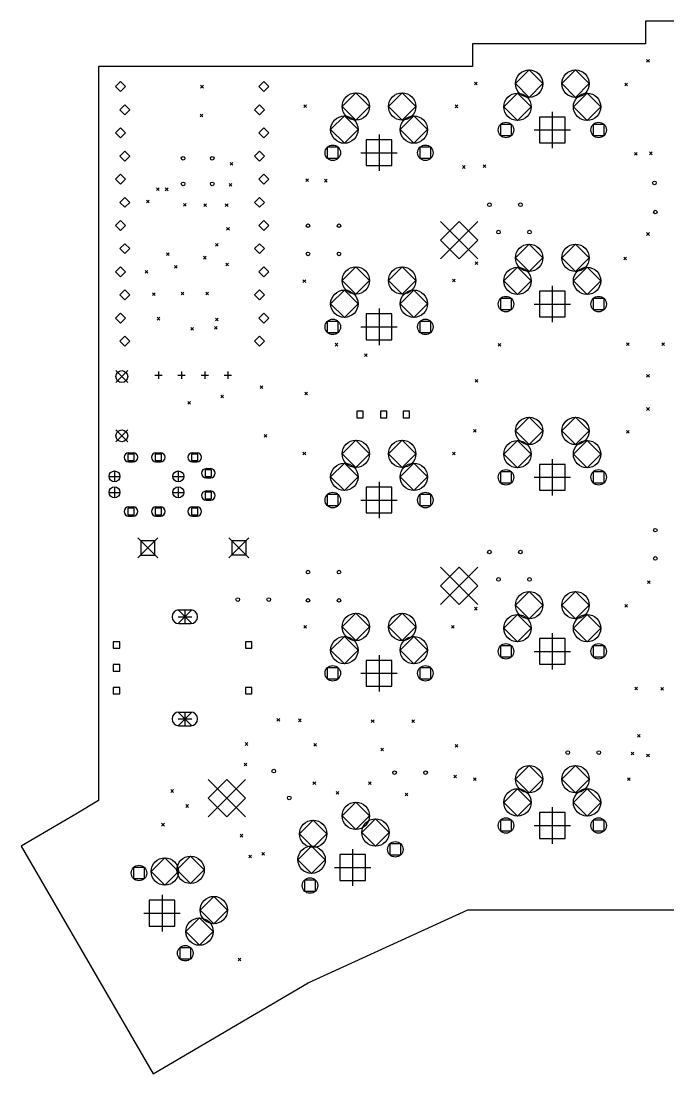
# Model space of a CAD drawing. Extents: x 77 to 225, y -213 to -36.
# Drawn here: x 81.2 to 152.2, y -151.1 to -35.6 of the extents above; entities that cross this region are included whole.
import ezdxf

# ---------------------------------------------------------------- set-up
doc = ezdxf.new("R2010")
doc.units = 0
doc.layers.add('BLACK', color=7, linetype='CONTINUOUS')

msp = doc.modelspace()

# ---------------------------------------------------------------- linework, layer by layer
at = {"layer": 'BLACK', "linetype": 'CONTINUOUS'}
for p, q in [((149.73, -35.552), (149.73, -38.052)), ((167.73, -35.552), (149.73, -35.552)), ((130.73, -38.052), (130.73, -40.552)), ((149.73, -38.052), (130.73, -38.052)), ((149.85, -39.76), (150.15, -40.06)), ((150.15, -39.76), (149.85, -40.06)), ((111.23, -40.552), (89.73, -40.552)), ((89.73, -40.552), (89.73, -99.94)), ((130.73, -40.552), (111.23, -40.552)), ((136.96, -40.92), (135.46, -42.42)), ((138.46, -42.42), (136.96, -40.92)), ((142.04, -40.92), (140.54, -42.42)), ((143.54, -42.42), (142.04, -40.92)), ((92.1514, -42.1939), (91.6053, -42.74)), ((92.6975, -42.74), (92.1514, -42.1939)), ((100.93, -42.602), (101.23, -42.902)), ((101.23, -42.602), (100.93, -42.902)), ((107.849, -42.1939), (107.302, -42.74)), ((108.395, -42.74), (107.849, -42.1939)), ((130.95, -42.26), (131.25, -42.56)), ((131.25, -42.26), (130.95, -42.56)), ((135.46, -42.42), (136.96, -43.92)), ((136.96, -43.92), (138.46, -42.42)), ((140.54, -42.42), (142.04, -43.92)), ((142.04, -43.92), (143.54, -42.42)), ((147.45, -42.35), (147.75, -42.65)), ((147.75, -42.35), (147.45, -42.65)), ((91.6053, -42.74), (92.1514, -43.2861)), ((92.1514, -43.2861), (92.6975, -42.74)), ((107.302, -42.74), (107.849, -43.2861)), ((107.849, -43.2861), (108.395, -42.74)), ((117.96, -43.42), (116.46, -44.92)), ((119.46, -44.92), (117.96, -43.42)), ((123.04, -43.42), (121.54, -44.92)), ((124.54, -44.92), (123.04, -43.42)), ((135.69, -43.46), (134.19, -44.96)), ((137.19, -44.96), (135.69, -43.46)), ((143.31, -43.46), (141.81, -44.96)), ((144.81, -44.96), (143.31, -43.46)), ((92.6086, -44.7339), (92.0625, -45.28)), ((93.1547, -45.28), (92.6086, -44.7339)), ((107.391, -44.7339), (106.845, -45.28)), ((107.938, -45.28), (107.391, -44.7339)), ((112.25, -44.75), (112.55, -45.05)), ((112.55, -44.75), (112.25, -45.05)), ((116.46, -44.92), (117.96, -46.42)), ((117.96, -46.42), (119.46, -44.92)), ((121.54, -44.92), (123.04, -46.42)), ((123.04, -46.42), (124.54, -44.92)), ((128.85, -44.76), (129.15, -45.06)), ((129.15, -44.76), (128.85, -45.06)), ((134.19, -44.96), (135.69, -46.46)), ((135.69, -46.46), (137.19, -44.96)), ((141.81, -44.96), (143.31, -46.46)), ((143.31, -46.46), (144.81, -44.96)), ((92.0625, -45.28), (92.6086, -45.8261)), ((92.6086, -45.8261), (93.1547, -45.28)), ((100.88, -45.752), (101.18, -46.052)), ((101.18, -45.752), (100.88, -46.052)), ((106.845, -45.28), (107.391, -45.8261)), ((107.391, -45.8261), (107.938, -45.28)), ((116.69, -45.96), (115.19, -47.46)), ((118.19, -47.46), (116.69, -45.96)), ((124.31, -45.96), (122.81, -47.46)), ((125.81, -47.46), (124.31, -45.96)), ((140.914, -46.0858), (138.086, -46.0858)), ((138.086, -46.0858), (138.086, -48.9142)), ((139.5, -45.5), (139.5, -49.5)), ((140.914, -48.9142), (140.914, -46.0858)), ((92.1514, -47.2739), (91.6053, -47.82)), ((92.6975, -47.82), (92.1514, -47.2739)), ((107.849, -47.2739), (107.302, -47.82)), ((108.395, -47.82), (107.849, -47.2739)), ((135.021, -46.899), (133.819, -46.899)), ((133.819, -46.899), (133.819, -48.101)), ((135.021, -48.101), (135.021, -46.899)), ((145.181, -46.899), (143.979, -46.899)), ((143.979, -46.899), (143.979, -48.101)), ((145.181, -48.101), (145.181, -46.899)), ((91.6053, -47.82), (92.1514, -48.3661)), ((92.1514, -48.3661), (92.6975, -47.82)), ((107.302, -47.82), (107.849, -48.3661)), ((107.849, -48.3661), (108.395, -47.82)), ((115.19, -47.46), (116.69, -48.96)), ((116.69, -48.96), (118.19, -47.46)), ((120.5, -48), (120.5, -52)), ((122.81, -47.46), (124.31, -48.96)), ((124.31, -48.96), (125.81, -47.46)), ((133.819, -48.101), (135.021, -48.101)), ((137.5, -47.5), (141.5, -47.5)), ((143.979, -48.101), (145.181, -48.101)), ((116.021, -49.399), (114.819, -49.399)), ((114.819, -49.399), (114.819, -50.601)), ((116.021, -50.601), (116.021, -49.399)), ((121.914, -48.5858), (119.086, -48.5858)), ((119.086, -48.5858), (119.086, -51.4142)), ((121.914, -51.4142), (121.914, -48.5858)), ((126.181, -49.399), (124.979, -49.399)), ((124.979, -49.399), (124.979, -50.601)), ((126.181, -50.601), (126.181, -49.399)), ((138.086, -48.9142), (140.914, -48.9142)), ((92.6086, -49.8139), (92.0625, -50.36)), ((92.0625, -50.36), (92.6086, -50.9061)), ((93.1547, -50.36), (92.6086, -49.8139)), ((92.6086, -50.9061), (93.1547, -50.36)), ((107.391, -49.8139), (106.845, -50.36)), ((106.845, -50.36), (107.391, -50.9061)), ((107.938, -50.36), (107.391, -49.8139)), ((107.391, -50.9061), (107.938, -50.36)), ((114.819, -50.601), (116.021, -50.601)), ((118.5, -50), (122.5, -50)), ((124.979, -50.601), (126.181, -50.601)), ((148.5, -49.96), (148.8, -50.26)), ((148.8, -49.96), (148.5, -50.26)), ((150.15, -49.91), (150.45, -50.21)), ((150.45, -49.91), (150.15, -50.21)), ((104.15, -51.06), (104.45, -51.36)), ((104.45, -51.06), (104.15, -51.36)), ((119.086, -51.4142), (121.914, -51.4142)), ((129.65, -51.41), (129.95, -51.71)), ((129.95, -51.41), (129.65, -51.71)), ((131.9, -51.31), (132.2, -51.61)), ((132.2, -51.31), (131.9, -51.61)), ((92.1514, -52.3539), (91.6053, -52.9)), ((91.6053, -52.9), (92.1514, -53.4461)), ((92.6975, -52.9), (92.1514, -52.3539)), ((92.1514, -53.4461), (92.6975, -52.9)), ((107.849, -52.3539), (107.302, -52.9)), ((107.302, -52.9), (107.849, -53.4461)), ((108.395, -52.9), (107.849, -52.3539)), ((107.849, -53.4461), (108.395, -52.9)), ((112.45, -52.86), (112.75, -53.16)), ((112.75, -52.86), (112.45, -53.16)), ((114.5, -52.91), (114.8, -53.21)), ((114.8, -52.91), (114.5, -53.21)), ((96.0793, -53.8307), (96.3793, -54.1307)), ((96.3793, -53.8307), (96.0793, -54.1307)), ((97.05, -53.86), (97.35, -54.16)), ((97.35, -53.86), (97.05, -54.16)), ((104.05, -53.36), (104.35, -53.66)), ((104.35, -53.36), (104.05, -53.66)), ((92.6086, -54.8939), (92.0625, -55.44)), ((92.0625, -55.44), (92.6086, -55.9861)), ((93.1547, -55.44), (92.6086, -54.8939)), ((92.6086, -55.9861), (93.1547, -55.44)), ((94.98, -55.202), (95.28, -55.502)), ((95.28, -55.202), (94.98, -55.502)), ((107.391, -54.8939), (106.845, -55.44)), ((106.845, -55.44), (107.391, -55.9861)), ((107.938, -55.44), (107.391, -54.8939)), ((107.391, -55.9861), (107.938, -55.44)), ((99.03, -55.552), (99.33, -55.852)), ((99.33, -55.552), (99.03, -55.852)), ((101.28, -55.602), (101.58, -55.902)), ((101.58, -55.602), (101.28, -55.902)), ((103.63, -55.602), (103.93, -55.902)), ((103.93, -55.602), (103.63, -55.902)), ((92.1514, -57.4339), (91.6053, -57.98)), ((92.6975, -57.98), (92.1514, -57.4339)), ((107.849, -57.4339), (107.302, -57.98)), ((108.395, -57.98), (107.849, -57.4339)), ((127.25, -57.55), (131.35, -61.65)), ((131.35, -57.55), (127.25, -61.65)), ((129.3, -57.55), (127.25, -59.6)), ((131.35, -59.6), (129.3, -57.55)), ((91.6053, -57.98), (92.1514, -58.5261)), ((92.1514, -58.5261), (92.6975, -57.98)), ((103.78, -58.202), (104.08, -58.502)), ((104.08, -58.202), (103.78, -58.502)), ((107.302, -57.98), (107.849, -58.5261)), ((107.849, -58.5261), (108.395, -57.98)), ((149.85, -58.76), (150.15, -59.06)), ((150.15, -58.76), (149.85, -59.06)), ((92.6086, -59.9739), (92.0625, -60.52)), ((93.1547, -60.52), (92.6086, -59.9739)), ((102.55, -59.96), (102.85, -60.26)), ((102.85, -59.96), (102.55, -60.26)), ((107.391, -59.9739), (106.845, -60.52)), ((107.938, -60.52), (107.391, -59.9739)), ((127.25, -59.6), (129.3, -61.65)), ((129.3, -61.65), (131.35, -59.6)), ((136.96, -60.02), (135.46, -61.52)), ((138.46, -61.52), (136.96, -60.02)), ((142.04, -60.02), (140.54, -61.52)), ((143.54, -61.52), (142.04, -60.02)), ((92.0625, -60.52), (92.6086, -61.0661)), ((92.6086, -61.0661), (93.1547, -60.52)), ((97.1735, -60.9865), (97.4735, -61.2865)), ((97.4735, -60.9865), (97.1735, -61.2865)), ((106.845, -60.52), (107.391, -61.0661)), ((107.391, -61.0661), (107.938, -60.52)), ((98.05, -62.36), (98.35, -62.66)), ((98.35, -62.36), (98.05, -62.66)), ((101.25, -61.36), (101.55, -61.66)), ((101.55, -61.36), (101.25, -61.66)), ((103.68, -62.102), (103.98, -62.402)), ((103.98, -62.102), (103.68, -62.402)), ((131.05, -61.96), (131.35, -62.26)), ((131.35, -61.96), (131.05, -62.26)), ((135.46, -61.52), (136.96, -63.02)), ((136.96, -63.02), (138.46, -61.52)), ((140.54, -61.52), (142.04, -63.02)), ((142.04, -63.02), (143.54, -61.52)), ((147.35, -61.45), (147.65, -61.75)), ((147.65, -61.45), (147.35, -61.75)), ((92.1514, -62.5139), (91.6053, -63.06)), ((91.6053, -63.06), (92.1514, -63.6061)), ((92.6975, -63.06), (92.1514, -62.5139)), ((92.1514, -63.6061), (92.6975, -63.06)), ((94.85, -62.91), (95.15, -63.21)), ((95.15, -62.91), (94.85, -63.21)), ((107.849, -62.5139), (107.302, -63.06)), ((107.302, -63.06), (107.849, -63.6061)), ((108.395, -63.06), (107.849, -62.5139)), ((107.849, -63.6061), (108.395, -63.06)), ((117.96, -62.52), (116.46, -64.02)), ((119.46, -64.02), (117.96, -62.52)), ((123.04, -62.52), (121.54, -64.02)), ((124.54, -64.02), (123.04, -62.52)), ((135.69, -62.56), (134.19, -64.06)), ((137.19, -64.06), (135.69, -62.56)), ((143.31, -62.56), (141.81, -64.06)), ((144.81, -64.06), (143.31, -62.56)), ((112.15, -63.95), (112.45, -64.25)), ((112.45, -63.95), (112.15, -64.25)), ((116.46, -64.02), (117.96, -65.52)), ((117.96, -65.52), (119.46, -64.02)), ((121.54, -64.02), (123.04, -65.52)), ((123.04, -65.52), (124.54, -64.02)), ((128.55, -63.85), (128.85, -64.15)), ((128.85, -63.85), (128.55, -64.15)), ((134.19, -64.06), (135.69, -65.56)), ((135.69, -65.56), (137.19, -64.06)), ((139.5, -64.6), (139.5, -68.6)), ((141.81, -64.06), (143.31, -65.56)), ((143.31, -65.56), (144.81, -64.06)), ((92.6086, -65.0539), (92.0625, -65.6)), ((92.0625, -65.6), (92.6086, -66.1461)), ((93.1547, -65.6), (92.6086, -65.0539)), ((92.6086, -66.1461), (93.1547, -65.6)), ((95.65, -65.36), (95.95, -65.66)), ((95.95, -65.36), (95.65, -65.66)), ((98.78, -65.302), (99.08, -65.602)), ((99.08, -65.302), (98.78, -65.602)), ((101.48, -65.302), (101.78, -65.602)), ((101.78, -65.302), (101.48, -65.602)), ((107.391, -65.0539), (106.845, -65.6)), ((106.845, -65.6), (107.391, -66.1461)), ((107.938, -65.6), (107.391, -65.0539)), ((107.391, -66.1461), (107.938, -65.6)), ((116.69, -65.06), (115.19, -66.56)), ((118.19, -66.56), (116.69, -65.06)), ((124.31, -65.06), (122.81, -66.56)), ((125.81, -66.56), (124.31, -65.06)), ((140.914, -65.1858), (138.086, -65.1858)), ((138.086, -65.1858), (138.086, -68.0142)), ((140.914, -68.0142), (140.914, -65.1858)), ((115.19, -66.56), (116.69, -68.06)), ((116.69, -68.06), (118.19, -66.56)), ((122.81, -66.56), (124.31, -68.06)), ((124.31, -68.06), (125.81, -66.56)), ((135.021, -65.999), (133.819, -65.999)), ((133.819, -65.999), (133.819, -67.201)), ((135.021, -67.201), (135.021, -65.999)), ((137.5, -66.6), (141.5, -66.6)), ((145.181, -65.999), (143.979, -65.999)), ((143.979, -65.999), (143.979, -67.201)), ((145.181, -67.201), (145.181, -65.999)), ((92.1514, -67.5939), (91.6053, -68.14)), ((91.6053, -68.14), (92.1514, -68.6861)), ((92.6975, -68.14), (92.1514, -67.5939)), ((92.1514, -68.6861), (92.6975, -68.14)), ((96.15, -68.05), (96.45, -68.35)), ((96.45, -68.05), (96.15, -68.35)), ((107.849, -67.5939), (107.302, -68.14)), ((107.302, -68.14), (107.849, -68.6861)), ((108.395, -68.14), (107.849, -67.5939)), ((107.849, -68.6861), (108.395, -68.14)), ((121.914, -67.6858), (119.086, -67.6858)), ((119.086, -67.6858), (119.086, -70.5142)), ((120.5, -67.1), (120.5, -71.1)), ((121.914, -70.5142), (121.914, -67.6858)), ((133.819, -67.201), (135.021, -67.201)), ((138.086, -68.0142), (140.914, -68.0142)), ((143.979, -67.201), (145.181, -67.201)), ((99.8385, -69.1666), (100.139, -69.4666)), ((100.139, -69.1666), (99.8385, -69.4666)), ((102.45, -69.05), (102.75, -69.35)), ((102.75, -69.05), (102.45, -69.35)), ((102.55, -68.15), (102.85, -68.45)), ((102.85, -68.15), (102.55, -68.45)), ((116.021, -68.499), (114.819, -68.499)), ((114.819, -68.499), (114.819, -69.701)), ((116.021, -69.701), (116.021, -68.499)), ((118.5, -69.1), (122.5, -69.1)), ((126.181, -68.499), (124.979, -68.499)), ((124.979, -68.499), (124.979, -69.701)), ((126.181, -69.701), (126.181, -68.499)), ((92.6086, -70.1339), (92.0625, -70.68)), ((93.1547, -70.68), (92.6086, -70.1339)), ((107.391, -70.1339), (106.845, -70.68)), ((107.938, -70.68), (107.391, -70.1339)), ((114.819, -69.701), (116.021, -69.701)), ((124.979, -69.701), (126.181, -69.701)), ((92.0625, -70.68), (92.6086, -71.2261)), ((92.6086, -71.2261), (93.1547, -70.68)), ((106.845, -70.68), (107.391, -71.2261)), ((107.391, -71.2261), (107.938, -70.68)), ((115.68, -70.902), (115.98, -71.202)), ((115.98, -70.902), (115.68, -71.202)), ((119.086, -70.5142), (121.914, -70.5142)), ((133.55, -70.91), (133.85, -71.21)), ((133.85, -70.91), (133.55, -71.21)), ((147.65, -70.86), (147.95, -71.16)), ((147.95, -70.86), (147.65, -71.16)), ((151.5, -70.86), (151.8, -71.16)), ((151.8, -70.86), (151.5, -71.16)), ((118.9, -72.06), (119.2, -72.36)), ((119.2, -72.06), (118.9, -72.36)), ((91.63, -73.902), (92.93, -75.202)), ((92.93, -73.902), (91.63, -75.202)), ((95.8936, -74.41), (96.7064, -74.41)), ((96.3, -74.0036), (96.3, -74.8164)), ((98.4336, -74.41), (99.2464, -74.41)), ((98.84, -74.0036), (98.84, -74.8164)), ((100.974, -74.41), (101.786, -74.41)), ((101.38, -74.0036), (101.38, -74.8164)), ((103.514, -74.41), (104.326, -74.41)), ((103.92, -74.0036), (103.92, -74.8164)), ((131.05, -74.86), (131.35, -75.16)), ((131.35, -74.86), (131.05, -75.16)), ((149.85, -74.31), (150.15, -74.61)), ((150.15, -74.31), (149.85, -74.61)), ((107.45, -75.56), (107.75, -75.86)), ((107.75, -75.56), (107.45, -75.86)), ((99.505, -77.277), (99.805, -77.577)), ((99.805, -77.277), (99.505, -77.577)), ((103.129, -76.6009), (103.429, -76.9009)), ((103.429, -76.6009), (103.129, -76.9009)), ((112.35, -76.26), (112.65, -76.56)), ((112.65, -76.26), (112.35, -76.56)), ((118.754, -78.3564), (118.046, -78.3564)), ((118.046, -78.3564), (118.046, -79.0636)), ((118.754, -79.0636), (118.754, -78.3564)), ((121.354, -78.3564), (120.646, -78.3564)), ((120.646, -78.3564), (120.646, -79.0636)), ((121.354, -79.0636), (121.354, -78.3564)), ((123.854, -78.3564), (123.146, -78.3564)), ((123.146, -78.3564), (123.146, -79.0636)), ((123.854, -79.0636), (123.854, -78.3564)), ((149.85, -77.96), (150.15, -78.26)), ((150.15, -77.96), (149.85, -78.26)), ((118.046, -79.0636), (118.754, -79.0636)), ((120.646, -79.0636), (121.354, -79.0636)), ((123.146, -79.0636), (123.854, -79.0636)), ((136.96, -79.02), (135.46, -80.52)), ((138.46, -80.52), (136.96, -79.02)), ((142.04, -79.02), (140.54, -80.52)), ((143.54, -80.52), (142.04, -79.02)), ((91.63, -80.402), (92.93, -81.702)), ((92.93, -80.402), (91.63, -81.702)), ((130.85, -80.36), (131.15, -80.66)), ((131.15, -80.36), (130.85, -80.66)), ((135.46, -80.52), (136.96, -82.02)), ((136.96, -82.02), (138.46, -80.52)), ((140.54, -80.52), (142.04, -82.02)), ((142.04, -82.02), (143.54, -80.52)), ((147.65, -80.45), (147.95, -80.75)), ((147.95, -80.45), (147.65, -80.75)), ((107.9, -80.91), (108.2, -81.21)), ((108.2, -80.91), (107.9, -81.21)), ((117.96, -81.52), (116.46, -83.02)), ((119.46, -83.02), (117.96, -81.52)), ((123.04, -81.52), (121.54, -83.02)), ((124.54, -83.02), (123.04, -81.52)), ((135.69, -81.56), (134.19, -83.06)), ((137.19, -83.06), (135.69, -81.56)), ((143.31, -81.56), (141.81, -83.06)), ((144.81, -83.06), (143.31, -81.56)), ((93.6336, -83.0484), (92.9264, -83.0484)), ((92.9264, -83.0484), (92.9264, -83.7556)), ((93.03, -82.902), (93.53, -82.902)), ((93.6336, -83.7556), (93.6336, -83.0484)), ((96.6336, -83.0484), (95.9264, -83.0484)), ((95.9264, -83.0484), (95.9264, -83.7556)), ((96.03, -82.902), (96.53, -82.902)), ((96.6336, -83.7556), (96.6336, -83.0484)), ((100.634, -83.0484), (99.9264, -83.0484)), ((99.9264, -83.0484), (99.9264, -83.7556)), ((100.03, -82.902), (100.53, -82.902)), ((100.634, -83.7556), (100.634, -83.0484)), ((112.15, -82.85), (112.45, -83.15)), ((112.45, -82.85), (112.15, -83.15)), ((116.46, -83.02), (117.96, -84.52)), ((117.96, -84.52), (119.46, -83.02)), ((121.54, -83.02), (123.04, -84.52)), ((123.04, -84.52), (124.54, -83.02)), ((128.55, -82.85), (128.85, -83.15)), ((128.85, -82.85), (128.55, -83.15)), ((134.19, -83.06), (135.69, -84.56)), ((135.69, -84.56), (137.19, -83.06)), ((141.81, -83.06), (143.31, -84.56)), ((143.31, -84.56), (144.81, -83.06)), ((92.9264, -83.7556), (93.6336, -83.7556)), ((93.03, -83.902), (93.53, -83.902)), ((95.9264, -83.7556), (96.6336, -83.7556)), ((96.03, -83.902), (96.53, -83.902)), ((99.9264, -83.7556), (100.634, -83.7556)), ((100.03, -83.902), (100.53, -83.902)), ((116.69, -84.06), (115.19, -85.56)), ((118.19, -85.56), (116.69, -84.06)), ((124.31, -84.06), (122.81, -85.56)), ((125.81, -85.56), (124.31, -84.06)), ((140.914, -84.1858), (138.086, -84.1858)), ((138.086, -84.1858), (138.086, -87.0142)), ((139.5, -83.6), (139.5, -87.6)), ((140.914, -87.0142), (140.914, -84.1858)), ((91.48, -84.902), (91.48, -86.102)), ((98.48, -84.902), (98.48, -86.102)), ((102.134, -84.7984), (101.426, -84.7984)), ((101.426, -84.7984), (101.426, -85.5056)), ((101.53, -84.652), (102.03, -84.652)), ((102.134, -85.5056), (102.134, -84.7984)), ((135.021, -84.999), (133.819, -84.999)), ((133.819, -84.999), (133.819, -86.201)), ((135.021, -86.201), (135.021, -84.999)), ((145.181, -84.999), (143.979, -84.999)), ((143.979, -84.999), (143.979, -86.201)), ((145.181, -86.201), (145.181, -84.999)), ((90.88, -85.502), (92.08, -85.502)), ((97.88, -85.502), (99.08, -85.502)), ((101.426, -85.5056), (102.134, -85.5056)), ((101.53, -85.652), (102.03, -85.652)), ((115.19, -85.56), (116.69, -87.06)), ((116.69, -87.06), (118.19, -85.56)), ((120.5, -86.1), (120.5, -90.1)), ((122.81, -85.56), (124.31, -87.06)), ((124.31, -87.06), (125.81, -85.56)), ((133.819, -86.201), (135.021, -86.201)), ((137.5, -85.6), (141.5, -85.6)), ((143.979, -86.201), (145.181, -86.201)), ((90.88, -87.252), (92.08, -87.252)), ((91.48, -86.652), (91.48, -87.852)), ((97.88, -87.252), (99.08, -87.252)), ((98.48, -86.652), (98.48, -87.852)), ((102.134, -87.2484), (101.426, -87.2484)), ((101.426, -87.2484), (101.426, -87.9556)), ((101.53, -87.102), (102.03, -87.102)), ((102.134, -87.9556), (102.134, -87.2484)), ((116.021, -87.499), (114.819, -87.499)), ((114.819, -87.499), (114.819, -88.701)), ((116.021, -88.701), (116.021, -87.499)), ((121.914, -86.6858), (119.086, -86.6858)), ((119.086, -86.6858), (119.086, -89.5142)), ((121.914, -89.5142), (121.914, -86.6858)), ((126.181, -87.499), (124.979, -87.499)), ((124.979, -87.499), (124.979, -88.701)), ((126.181, -88.701), (126.181, -87.499)), ((138.086, -87.0142), (140.914, -87.0142)), ((93.03, -88.852), (93.53, -88.852)), ((96.03, -88.852), (96.53, -88.852)), ((100.03, -88.852), (100.53, -88.852)), ((101.426, -87.9556), (102.134, -87.9556)), ((101.53, -88.102), (102.03, -88.102)), ((114.819, -88.701), (116.021, -88.701)), ((118.5, -88.1), (122.5, -88.1)), ((124.979, -88.701), (126.181, -88.701)), ((93.6336, -88.9984), (92.9264, -88.9984)), ((92.9264, -88.9984), (92.9264, -89.7056)), ((92.9264, -89.7056), (93.6336, -89.7056)), ((93.03, -89.852), (93.53, -89.852)), ((93.6336, -89.7056), (93.6336, -88.9984)), ((96.6336, -88.9984), (95.9264, -88.9984)), ((95.9264, -88.9984), (95.9264, -89.7056)), ((95.9264, -89.7056), (96.6336, -89.7056)), ((96.03, -89.852), (96.53, -89.852)), ((96.6336, -89.7056), (96.6336, -88.9984)), ((100.634, -88.9984), (99.9264, -88.9984)), ((99.9264, -88.9984), (99.9264, -89.7056)), ((99.9264, -89.7056), (100.634, -89.7056)), ((100.03, -89.852), (100.53, -89.852)), ((100.634, -89.7056), (100.634, -88.9984)), ((119.086, -89.5142), (121.914, -89.5142)), ((94.03, -92.252), (96.23, -94.452)), ((96.23, -92.252), (94.03, -94.452)), ((104.03, -92.236), (106.23, -94.436)), ((106.23, -92.236), (104.03, -94.436)), ((95.9078, -92.5742), (94.3522, -92.5742)), ((94.3522, -92.5742), (94.3522, -94.1298)), ((95.9078, -94.1298), (95.9078, -92.5742)), ((105.908, -92.5582), (104.352, -92.5582)), ((104.352, -92.5582), (104.352, -94.1138)), ((105.908, -94.1138), (105.908, -92.5582)), ((94.3522, -94.1298), (95.9078, -94.1298)), ((104.352, -94.1138), (105.908, -94.1138)), ((127.25, -95.46), (131.35, -99.56)), ((131.35, -95.46), (127.25, -99.56)), ((129.3, -95.46), (127.25, -97.51)), ((131.35, -97.51), (129.3, -95.46)), ((149.95, -96.96), (150.25, -97.26)), ((150.25, -96.96), (149.95, -97.26)), ((127.25, -97.51), (129.3, -99.56)), ((129.3, -99.56), (131.35, -97.51)), ((136.96, -98.12), (135.46, -99.62)), ((138.46, -99.62), (136.96, -98.12)), ((142.04, -98.12), (140.54, -99.62)), ((143.54, -99.62), (142.04, -98.12)), ((89.73, -99.94), (89.73, -100.552)), ((98.45, -100.15), (99.95, -101.65)), ((99.95, -100.15), (98.45, -101.65)), ((98.55, -100.15), (99.85, -100.15)), ((99.2, -100.15), (99.2, -101.65)), ((130.95, -99.86), (131.25, -100.16)), ((131.25, -99.86), (130.95, -100.16)), ((135.46, -99.62), (136.96, -101.12)), ((136.96, -101.12), (138.46, -99.62)), ((140.54, -99.62), (142.04, -101.12)), ((142.04, -101.12), (143.54, -99.62)), ((147.45, -99.55), (147.75, -99.85)), ((147.75, -99.55), (147.45, -99.85)), ((89.73, -100.552), (89.73, -121.052)), ((98.45, -100.9), (99.95, -100.9)), ((117.96, -100.52), (116.46, -102.02)), ((119.46, -102.02), (117.96, -100.52)), ((123.04, -100.52), (121.54, -102.02)), ((124.54, -102.02), (123.04, -100.52)), ((135.69, -100.66), (134.19, -102.16)), ((137.19, -102.16), (135.69, -100.66)), ((143.31, -100.66), (141.81, -102.16)), ((144.81, -102.16), (143.31, -100.66)), ((98.55, -101.65), (99.85, -101.65)), ((112.25, -101.85), (112.55, -102.15)), ((112.55, -101.85), (112.25, -102.15)), ((116.46, -102.02), (117.96, -103.52)), ((117.96, -103.52), (119.46, -102.02)), ((121.54, -102.02), (123.04, -103.52)), ((123.04, -103.52), (124.54, -102.02)), ((128.45, -101.85), (128.75, -102.15)), ((128.75, -101.85), (128.45, -102.15)), ((134.19, -102.16), (135.69, -103.66)), ((135.69, -103.66), (137.19, -102.16)), ((139.5, -102.7), (139.5, -106.7)), ((141.81, -102.16), (143.31, -103.66)), ((143.31, -103.66), (144.81, -102.16)), ((92.0536, -103.646), (91.3464, -103.646)), ((91.3464, -103.646), (91.3464, -104.354)), ((92.0536, -104.354), (92.0536, -103.646)), ((106.554, -103.646), (105.846, -103.646)), ((105.846, -103.646), (105.846, -104.354)), ((106.554, -104.354), (106.554, -103.646)), ((116.69, -103.06), (115.19, -104.56)), ((118.19, -104.56), (116.69, -103.06)), ((124.31, -103.06), (122.81, -104.56)), ((125.81, -104.56), (124.31, -103.06)), ((140.914, -103.286), (138.086, -103.286)), ((138.086, -103.286), (138.086, -106.114)), ((140.914, -106.114), (140.914, -103.286)), ((91.3464, -104.354), (92.0536, -104.354)), ((105.846, -104.354), (106.554, -104.354)), ((115.19, -104.56), (116.69, -106.06)), ((116.69, -106.06), (118.19, -104.56)), ((120.5, -105.1), (120.5, -109.1)), ((122.81, -104.56), (124.31, -106.06)), ((124.31, -106.06), (125.81, -104.56)), ((135.021, -104.099), (133.819, -104.099)), ((133.819, -104.099), (133.819, -105.301)), ((135.021, -105.301), (135.021, -104.099)), ((137.5, -104.7), (141.5, -104.7)), ((145.181, -104.099), (143.979, -104.099)), ((143.979, -104.099), (143.979, -105.301)), ((145.181, -105.301), (145.181, -104.099)), ((92.0536, -106.146), (91.3464, -106.146)), ((91.3464, -106.146), (91.3464, -106.854)), ((92.0536, -106.854), (92.0536, -106.146)), ((121.914, -105.686), (119.086, -105.686)), ((119.086, -105.686), (119.086, -108.514)), ((121.914, -108.514), (121.914, -105.686)), ((133.819, -105.301), (135.021, -105.301)), ((138.086, -106.114), (140.914, -106.114)), ((143.979, -105.301), (145.181, -105.301)), ((91.3464, -106.854), (92.0536, -106.854)), ((116.021, -106.499), (114.819, -106.499)), ((114.819, -106.499), (114.819, -107.701)), ((116.021, -107.701), (116.021, -106.499)), ((118.5, -107.1), (122.5, -107.1)), ((126.181, -106.499), (124.979, -106.499)), ((124.979, -106.499), (124.979, -107.701)), ((126.181, -107.701), (126.181, -106.499)), ((114.819, -107.701), (116.021, -107.701)), ((119.086, -108.514), (121.914, -108.514)), ((124.979, -107.701), (126.181, -107.701)), ((92.0536, -108.646), (91.3464, -108.646)), ((91.3464, -108.646), (91.3464, -109.354)), ((91.3464, -109.354), (92.0536, -109.354)), ((92.0536, -109.354), (92.0536, -108.646)), ((106.554, -108.646), (105.846, -108.646)), ((105.846, -108.646), (105.846, -109.354)), ((105.846, -109.354), (106.554, -109.354)), ((106.554, -109.354), (106.554, -108.646)), ((148.55, -108.61), (148.85, -108.91)), ((148.85, -108.61), (148.55, -108.91)), ((151.4, -108.66), (151.7, -108.96)), ((151.7, -108.66), (151.4, -108.96)), ((98.45, -111.35), (99.95, -112.85)), ((99.95, -111.35), (98.45, -112.85)), ((98.55, -111.35), (99.85, -111.35)), ((99.2, -111.35), (99.2, -112.85)), ((98.45, -112.1), (99.95, -112.1)), ((98.55, -112.85), (99.85, -112.85)), ((109.3, -112.06), (109.6, -112.36)), ((109.6, -112.06), (109.3, -112.36)), ((111.65, -112.11), (111.95, -112.41)), ((111.95, -112.11), (111.65, -112.41)), ((119.65, -112.21), (119.95, -112.51)), ((119.95, -112.21), (119.65, -112.51)), ((124.1, -112.21), (124.4, -112.51)), ((124.4, -112.21), (124.1, -112.51)), ((148.85, -113.81), (149.15, -114.11)), ((149.15, -113.81), (148.85, -114.11)), ((105.8, -114.71), (106.1, -115.01)), ((106.1, -114.71), (105.8, -115.01)), ((113.35, -114.81), (113.65, -115.11)), ((113.65, -114.81), (113.35, -115.11)), ((120.7, -115.31), (121, -115.61)), ((121, -115.31), (120.7, -115.61)), ((128.85, -114.91), (129.15, -115.21)), ((129.15, -114.91), (128.85, -115.21)), ((148.15, -115.76), (148.45, -116.06)), ((148.45, -115.76), (148.15, -116.06)), ((149.85, -115.96), (150.15, -116.26)), ((150.15, -115.96), (149.85, -116.26)), ((105.7, -116.96), (106, -117.26)), ((106, -116.96), (105.7, -117.26)), ((136.96, -117.22), (135.46, -118.72)), ((138.46, -118.72), (136.96, -117.22)), ((142.04, -117.22), (140.54, -118.72)), ((143.54, -118.72), (142.04, -117.22)), ((101.75, -118.76), (105.85, -122.86)), ((105.85, -118.76), (101.75, -122.86)), ((103.8, -118.76), (101.75, -120.81)), ((105.85, -120.81), (103.8, -118.76)), ((128.7, -118.26), (129, -118.56)), ((129, -118.26), (128.7, -118.56)), ((130.85, -118.56), (131.15, -118.86)), ((131.15, -118.56), (130.85, -118.86)), ((135.46, -118.72), (136.96, -120.22)), ((136.96, -120.22), (138.46, -118.72)), ((140.54, -118.72), (142.04, -120.22)), ((142.04, -120.22), (143.54, -118.72)), ((147.75, -118.56), (148.05, -118.86)), ((148.05, -118.56), (147.75, -118.86)), ((97.65, -119.86), (97.95, -120.16)), ((97.95, -119.86), (97.65, -120.16)), ((113.25, -119.01), (113.55, -119.31)), ((113.55, -119.01), (113.25, -119.31)), ((115.8, -120.06), (116.1, -120.36)), ((116.1, -120.06), (115.8, -120.36)), ((119.35, -119.01), (119.65, -119.31)), ((119.65, -119.01), (119.35, -119.31)), ((135.69, -119.76), (134.19, -121.26)), ((137.19, -121.26), (135.69, -119.76)), ((143.31, -119.76), (141.81, -121.26)), ((144.81, -121.26), (143.31, -119.76)), ((89.73, -121.052), (87.23, -122.552)), ((101.75, -120.81), (103.8, -122.86)), ((103.8, -122.86), (105.85, -120.81)), ((117.953, -121.231), (116.453, -122.731)), ((119.453, -122.731), (117.953, -121.231)), ((123.35, -120.26), (123.65, -120.56)), ((123.65, -120.26), (123.35, -120.56)), ((134.19, -121.26), (135.69, -122.76)), ((135.69, -122.76), (137.19, -121.26)), ((141.81, -121.26), (143.31, -122.76)), ((143.31, -122.76), (144.81, -121.26)), ((99.3, -121.51), (99.6, -121.81)), ((99.6, -121.51), (99.3, -121.81)), ((140.914, -122.386), (138.086, -122.386)), ((138.086, -122.386), (138.086, -125.214)), ((139.5, -121.8), (139.5, -125.8)), ((140.914, -125.214), (140.914, -122.386)), ((87.23, -122.552), (81.23, -126.052)), ((96.65, -123.56), (96.95, -123.86)), ((96.95, -123.56), (96.65, -123.86)), ((113.277, -123.216), (111.777, -124.716)), ((114.777, -124.716), (113.277, -123.216)), ((116.453, -122.731), (117.953, -124.231)), ((117.953, -124.231), (119.453, -122.731)), ((120.115, -123.073), (118.615, -124.573)), ((121.615, -124.573), (120.115, -123.073)), ((135.021, -123.199), (133.819, -123.199)), ((133.819, -123.199), (133.819, -124.401)), ((135.021, -124.401), (135.021, -123.199)), ((145.181, -123.199), (143.979, -123.199)), ((143.979, -123.199), (143.979, -124.401)), ((145.181, -124.401), (145.181, -123.199)), ((111.777, -124.716), (113.277, -126.216)), ((113.277, -126.216), (114.777, -124.716)), ((118.615, -124.573), (120.115, -126.073)), ((120.115, -126.073), (121.615, -124.573)), ((133.819, -124.401), (135.021, -124.401)), ((137.5, -123.8), (141.5, -123.8)), ((143.979, -124.401), (145.181, -124.401)), ((105.25, -124.76), (105.55, -125.06)), ((105.55, -124.76), (105.25, -125.06)), ((122.877, -125.814), (121.675, -125.814)), ((121.675, -125.814), (121.675, -127.016)), ((122.877, -127.016), (122.877, -125.814)), ((138.086, -125.214), (140.914, -125.214)), ((81.23, -126.052), (95.73, -151.052)), ((107.65, -126.76), (107.95, -127.06)), ((107.95, -126.76), (107.65, -127.06)), ((113.1, -126.051), (111.6, -127.551)), ((114.6, -127.551), (113.1, -126.051)), ((119.014, -126.986), (116.186, -126.986)), ((116.186, -126.986), (116.186, -129.814)), ((117.6, -126.4), (117.6, -130.4)), ((119.014, -129.814), (119.014, -126.986)), ((121.675, -127.016), (122.877, -127.016)), ((96.9947, -127.34), (95.4947, -128.84)), ((98.4947, -128.84), (96.9947, -127.34)), ((99.8294, -127.17), (98.3294, -128.67)), ((101.329, -128.67), (99.8294, -127.17)), ((106.2, -127.06), (106.5, -127.36)), ((106.5, -127.06), (106.2, -127.36)), ((111.6, -127.551), (113.1, -129.051)), ((113.1, -129.051), (114.6, -127.551)), ((94.761, -128.41), (93.559, -128.41)), ((93.559, -128.41), (93.559, -129.612)), ((94.761, -129.612), (94.761, -128.41)), ((95.4947, -128.84), (96.9947, -130.34)), ((96.9947, -130.34), (98.4947, -128.84)), ((98.3294, -128.67), (99.8294, -130.17)), ((99.8294, -130.17), (101.329, -128.67)), ((115.6, -128.4), (119.6, -128.4)), ((93.559, -129.612), (94.761, -129.612)), ((113.525, -129.784), (112.323, -129.784)), ((112.323, -129.784), (112.323, -130.986)), ((113.525, -130.986), (113.525, -129.784)), ((116.186, -129.814), (119.014, -129.814)), ((96.7, -131.41), (96.7, -135.41)), ((102.369, -131.57), (100.869, -133.07)), ((103.869, -133.07), (102.369, -131.57)), ((112.323, -130.986), (113.525, -130.986)), ((98.1142, -131.996), (95.2858, -131.996)), ((95.2858, -131.996), (95.2858, -134.824)), ((98.1142, -134.824), (98.1142, -131.996)), ((94.7, -133.41), (98.7, -133.41)), ((100.805, -133.94), (99.3047, -135.44)), ((102.305, -135.44), (100.805, -133.94)), ((100.869, -133.07), (102.369, -134.57)), ((102.369, -134.57), (103.869, -133.07)), ((112.73, -141.052), (130.23, -133.052)), ((130.23, -133.052), (186.73, -133.052)), ((95.2858, -134.824), (98.1142, -134.824)), ((99.3047, -135.44), (100.805, -136.94)), ((100.805, -136.94), (102.305, -135.44)), ((99.841, -137.208), (98.639, -137.208)), ((98.639, -137.208), (98.639, -138.41)), ((99.841, -138.41), (99.841, -137.208)), ((98.639, -138.41), (99.841, -138.41)), ((105.05, -138.36), (105.35, -138.66)), ((105.35, -138.36), (105.05, -138.66)), ((95.73, -151.052), (112.73, -141.052))]:
    msp.add_line(p, q, dxfattribs=at)
at = {"layer": 'BLACK'}
for centre, radius in [((136.96, -42.42), 1.5), ((142.04, -42.42), 1.5), ((117.96, -44.92), 1.5), ((123.04, -44.92), 1.5), ((135.69, -44.96), 1.5), ((143.31, -44.96), 1.5), ((116.69, -47.46), 1.5), ((124.31, -47.46), 1.5), ((134.42, -47.5), 0.85), ((144.58, -47.5), 0.85), ((115.42, -50), 0.85), ((125.58, -50), 0.85), ((99, -50.61), 0.2), ((102.2, -50.61), 0.2), ((150.7, -53.3), 0.2), ((99, -53.41), 0.2), ((102.2, -53.41), 0.2), ((132.6, -55.7), 0.2), ((136, -55.7), 0.2), ((150.8, -56.5), 0.2), ((112.7, -58), 0.2), ((116.1, -58), 0.2), ((133.6, -58.7), 0.2), ((137, -58.7), 0.2), ((136.96, -61.52), 1.5), ((142.04, -61.52), 1.5), ((112.7, -61.1), 0.2), ((116.1, -61.1), 0.2), ((117.96, -64.02), 1.5), ((123.04, -64.02), 1.5), ((135.69, -64.06), 1.5), ((143.31, -64.06), 1.5), ((116.69, -66.56), 1.5), ((124.31, -66.56), 1.5), ((134.42, -66.6), 0.85), ((144.58, -66.6), 0.85), ((115.42, -69.1), 0.85), ((125.58, -69.1), 0.85), ((92.28, -74.552), 0.65), ((136.96, -80.52), 1.5), ((142.04, -80.52), 1.5), ((92.28, -81.052), 0.65), ((117.96, -83.02), 1.5), ((123.04, -83.02), 1.5), ((135.69, -83.06), 1.5), ((143.31, -83.06), 1.5), ((116.69, -85.56), 1.5), ((124.31, -85.56), 1.5), ((91.48, -85.502), 0.6), ((98.48, -85.502), 0.6), ((134.42, -85.6), 0.85), ((144.58, -85.6), 0.85), ((91.48, -87.252), 0.6), ((98.48, -87.252), 0.6), ((115.42, -88.1), 0.85), ((125.58, -88.1), 0.85), ((150.8, -91.4), 0.2), ((132.6, -93.8), 0.2), ((136, -93.8), 0.2), ((150.8, -94.5), 0.2), ((112.7, -96), 0.2), ((116.1, -96), 0.2), ((133.6, -96.8), 0.2), ((137, -96.8), 0.2), ((136.96, -99.62), 1.5), ((142.04, -99.62), 1.5), ((105, -99.01), 0.2), ((108.4, -99.01), 0.2), ((112.7, -99.1), 0.2), ((116.1, -99.1), 0.2), ((117.96, -102.02), 1.5), ((123.04, -102.02), 1.5), ((135.69, -102.16), 1.5), ((143.31, -102.16), 1.5), ((116.69, -104.56), 1.5), ((124.31, -104.56), 1.5), ((134.42, -104.7), 0.85), ((144.58, -104.7), 0.85), ((115.42, -107.1), 0.85), ((125.58, -107.1), 0.85), ((141.2, -115.8), 0.2), ((144.6, -115.8), 0.2), ((108.95, -117.828), 0.2), ((122.2, -118), 0.2), ((125.6, -118), 0.2), ((136.96, -118.72), 1.5), ((142.04, -118.72), 1.5), ((135.69, -121.26), 1.5), ((143.31, -121.26), 1.5), ((110.65, -120.772), 0.2), ((117.953, -122.731), 1.5), ((113.277, -124.716), 1.5), ((120.115, -124.573), 1.5), ((134.42, -123.8), 0.85), ((144.58, -123.8), 0.85), ((122.276, -126.415), 0.85), ((113.1, -127.551), 1.5), ((94.16, -129.011), 0.85), ((96.9947, -128.84), 1.5), ((99.8294, -128.67), 1.5), ((112.924, -130.385), 0.85), ((102.369, -133.07), 1.5), ((100.805, -135.44), 1.5), ((99.24, -137.809), 0.85)]:
    msp.add_circle(centre, radius, dxfattribs=at)
for centre, radius, start, end in [((93.03, -83.402), 0.5, 90, 270), ((93.53, -83.402), 0.5, 270, 450), ((96.03, -83.402), 0.5, 90, 270), ((96.53, -83.402), 0.5, 270, 450), ((100.03, -83.402), 0.5, 90, 270), ((100.53, -83.402), 0.5, 270, 450), ((101.53, -85.152), 0.5, 90, 270), ((102.03, -85.152), 0.5, 270, 450), ((101.53, -87.602), 0.5, 90, 270), ((102.03, -87.602), 0.5, 270, 450), ((93.03, -89.352), 0.5, 90, 270), ((93.53, -89.352), 0.5, 270, 450), ((96.03, -89.352), 0.5, 90, 270), ((96.53, -89.352), 0.5, 270, 450), ((100.03, -89.352), 0.5, 90, 270), ((100.53, -89.352), 0.5, 270, 450), ((98.55, -100.9), 0.75, 90, 270), ((99.85, -100.9), 0.75, 270, 450), ((98.55, -112.1), 0.75, 90, 270), ((99.85, -112.1), 0.75, 270, 450)]:
    msp.add_arc(centre, radius, start, end, dxfattribs=at)

doc.saveas('drawing.dxf')
